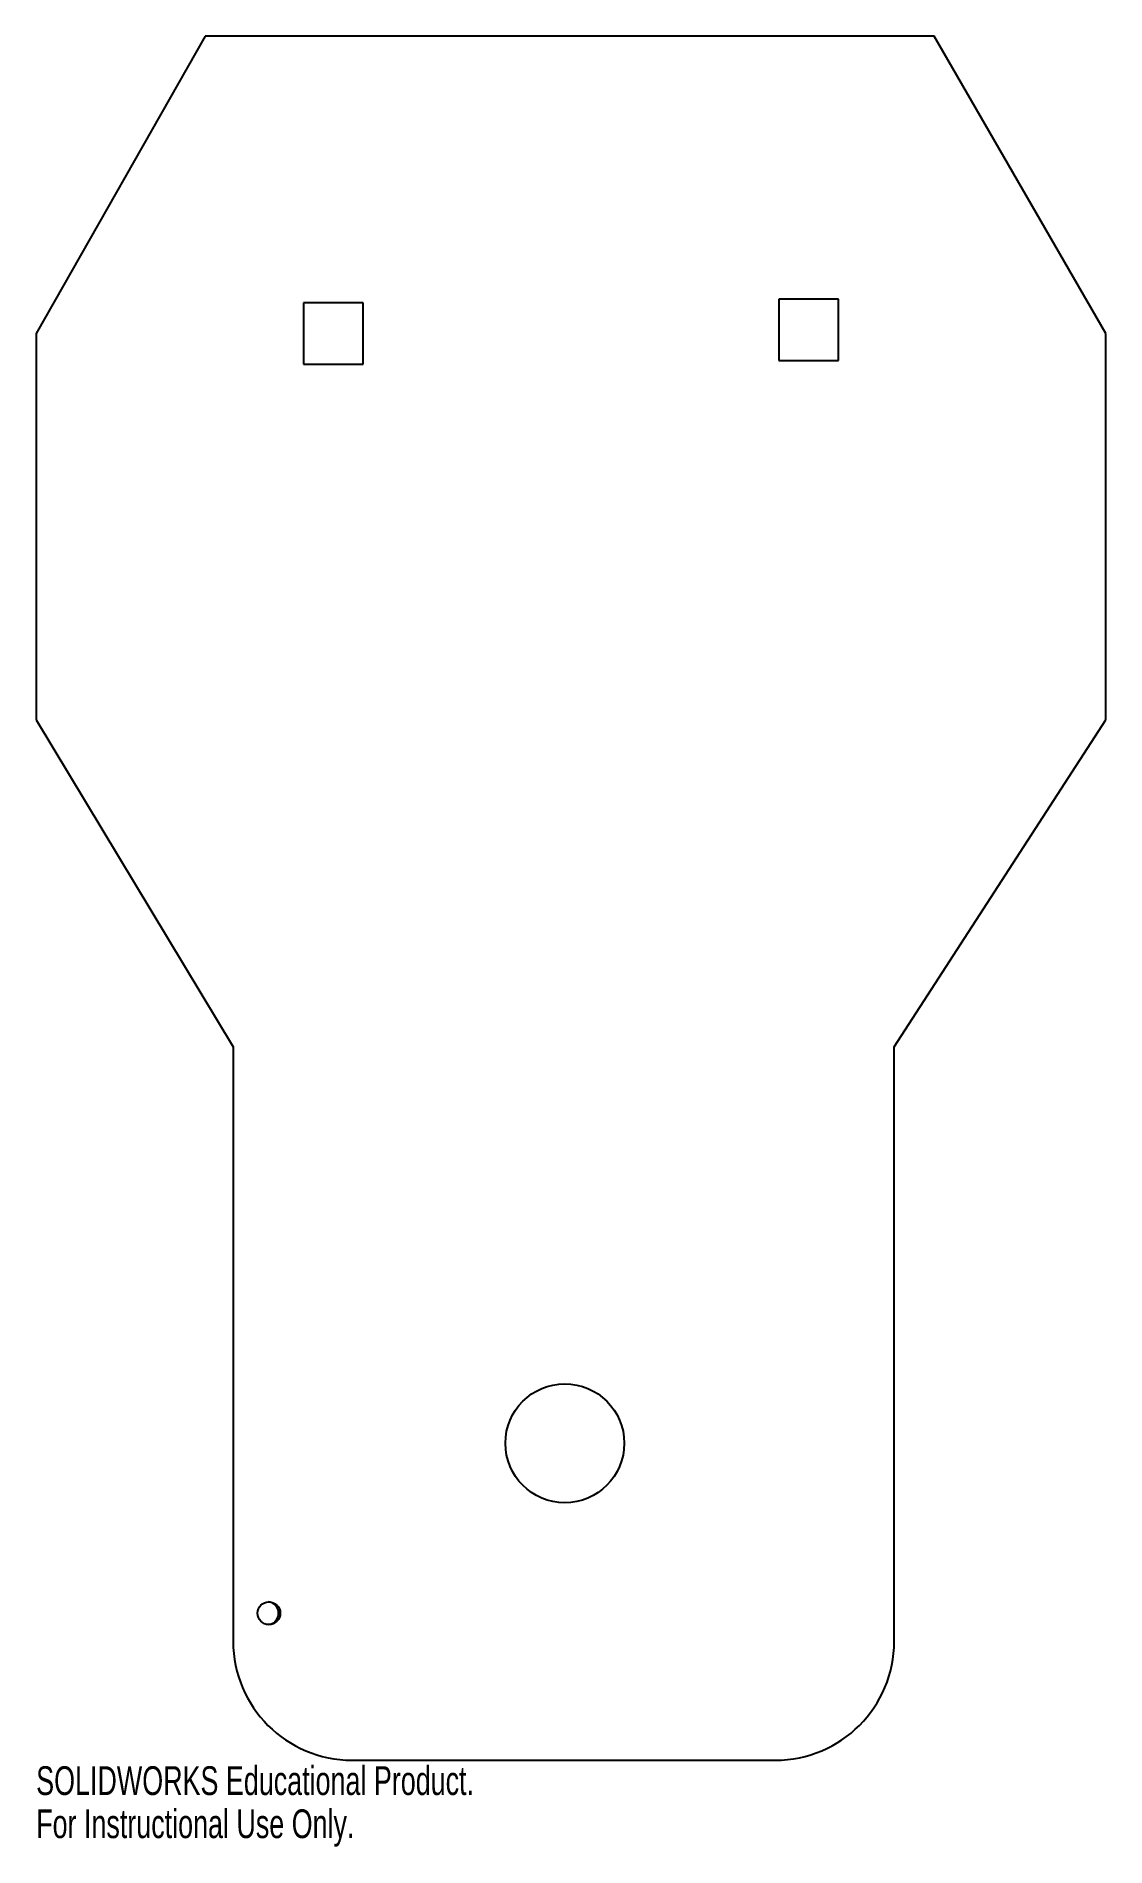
# Paper-space layout '_Front' of a CAD drawing. Header units: millimetres. Extents: x -90 to 90, y -198 to 107.
import ezdxf

# ---------------------------------------------------------------- set-up
doc = ezdxf.new("R2010")
doc.units = ezdxf.units.MM
doc.styles.add('SLDTEXTSTYLE0', font='TXT', dxfattribs={"width": 0.7})

psp = doc.layouts.new('_Front')

# ---------------------------------------------------------------- linework, layer by layer
at = {"color": 7, "linetype": 'Continuous', "lineweight": 25}
for p, q in [((-61.36, 106.72), (-89.77, 56.72)), ((61.36, 106.72), (-61.36, 106.72)), ((90.23, 56.72), (61.36, 106.72)), ((-34.77, 61.88), (-44.77, 61.88)), ((-44.77, 61.88), (-44.77, 51.55)), ((-34.77, 51.55), (-34.77, 61.88)), ((45.23, 62.5), (35.23, 62.5)), ((35.23, 62.5), (35.23, 52.17)), ((45.23, 52.17), (45.23, 62.5)), ((-89.77, 56.72), (-89.77, -8.28)), ((90.23, -8.28), (90.23, 56.72)), ((35.23, 52.17), (45.23, 52.17)), ((-44.77, 51.55), (-34.77, 51.55)), ((-89.77, -8.28), (-56.62, -63.28)), ((54.63, -63.28), (90.23, -8.28)), ((-56.62, -63.28), (-56.62, -163.28)), ((54.63, -163.28), (54.63, -63.28)), ((-36.62, -183.28), (34.63, -183.28))]:
    psp.add_line(p, q, dxfattribs=at)
for centre, radius in [((-0.81, -129.97), 10), ((-50.61, -158.55), 1.92)]:
    psp.add_circle(centre, radius, dxfattribs=at)
for centre, radius, start, end in [((-50.89, -158.55), 1.92, 274.0953, 85.9047), ((-36.62, -163.28), 20, 180, 270), ((34.63, -163.28), 20, 270, 0)]:
    psp.add_arc(centre, radius, start, end, dxfattribs=at)

# ---------------------------------------------------------------- texts
at = {"color": 7, "linetype": 'Continuous', "char_height": 4.8336, "attachment_point": 1, "style": 'SLDTEXTSTYLE0'}
for s, insert in [('SOLIDWORKS Educational Product.', (-89.77, -184.3)), ('For Instructional Use Only.', (-89.77, -191.55))]:
    psp.add_mtext(s, dxfattribs=dict(at, insert=insert))

doc.saveas('drawing.dxf')
